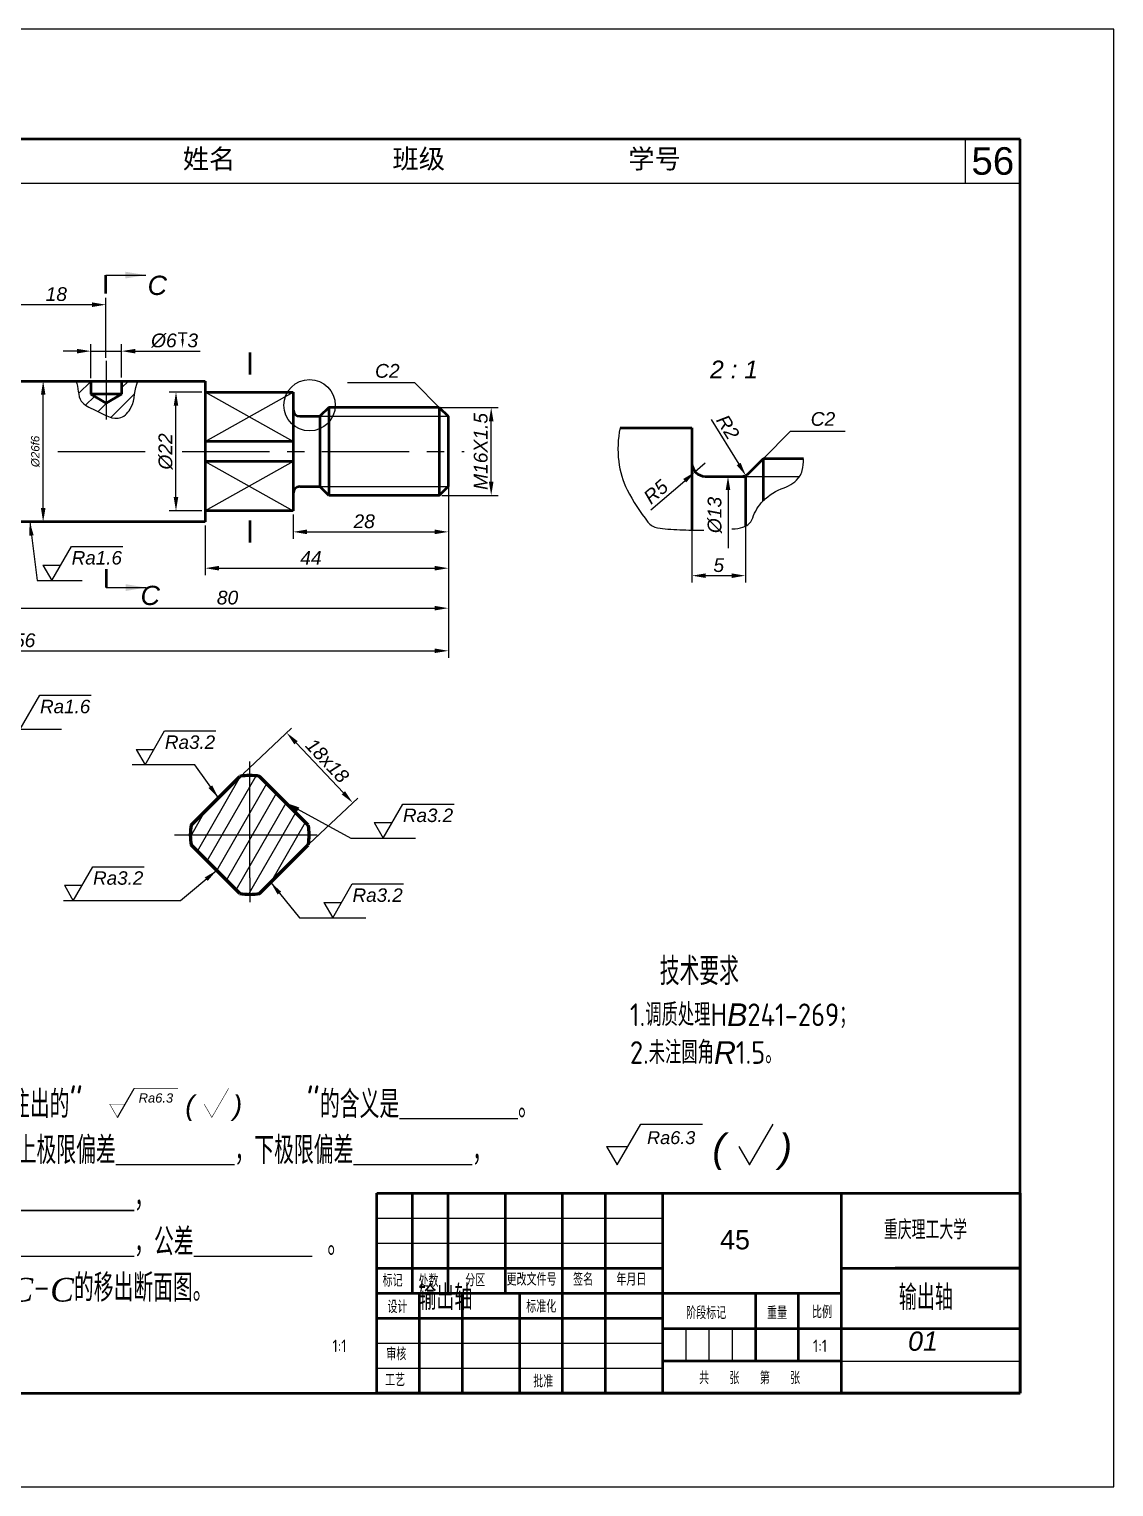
# Model space of a CAD drawing. Header units: millimetres. Extents: x 769 to 2439, y 381 to 1643.
# Drawn here: x 2242 to 2439.2, y 1048.7 to 1313.7 of the extents above; entities that cross this region are included whole.
import ezdxf
from ezdxf.enums import TextEntityAlignment as Align

# ---------------------------------------------------------------- set-up
doc = ezdxf.new("R2010")
doc.units = ezdxf.units.MM
doc.linetypes.add('CENTER', pattern=[50.8, 31.75, -6.35, 6.35, -6.35])
for name, color, linetype in [('7标注层', 7, 'Continuous'), ('ST尺寸', 7, 'Continuous'), ('中心线', 250, 'CENTER'), ('尺寸标注', 250, 'Continuous'), ('文字', 7, 'Continuous'), ('标注', 250, 'Continuous'), ('答案细实线', 7, 'Continuous')]:
    doc.layers.add(name, color=color, linetype=linetype)
doc.layers.add('MAIN', color=7, linetype='Continuous', lineweight=60)
doc.layers.add('粗实线', color=7, linetype='Continuous', lineweight=50)
doc.styles.add('DIM', font='ariali.ttf')
doc.styles.add('样式 1', font='ariali.ttf')
doc.styles.add('汉字', font='gbenor.shx', dxfattribs={"height": 5, "bigfont": 'gbcbig.shx'})
doc.dimstyles.new('ISO-25', dxfattribs={"dimtxt": 2.5, "dimasz": 2.5, "dimexe": 1.25, "dimexo": 0.625, "dimtad": 1, "dimdec": 0, "dimtxsty": '样式 1', "dimcen": 2.5, "dimadec": 0, "dimazin": 0, "dimtfac": 1, "dimtdec": 0, "dimtmove": 0, "dimatfit": 3, "dimfxl": 0, "dimarcsym": 0})
doc.dimstyles.new('ISO-25$4', dxfattribs={"dimtxt": 2.5, "dimasz": 2.5, "dimexe": 1.25, "dimexo": 0.625, "dimtad": 1, "dimtoh": 1, "dimdec": 0, "dimlfac": 2, "dimdsep": 46, "dimtxsty": 'DIM', "dimcen": 2.5, "dimadec": 0, "dimazin": 0, "dimtfac": 1, "dimtdec": 0, "dimtmove": 0, "dimatfit": 1, "dimfxl": 0, "dimarcsym": 0})
doc.dimstyles.get("Standard").update_dxf_attribs({"dimtxt": 2.5, "dimasz": 2.5, "dimexe": 2, "dimexo": 0.0625, "dimgap": 0.5, "dimtad": 1, "dimdec": 0, "dimzin": 0, "dimdsep": 46, "dimtxsty": 'DIM', "dimcen": 0.09, "dimadec": 0, "dimazin": 0, "dimtfac": 1, "dimtdec": 0, "dimtofl": 0, "dimtmove": 0, "dimatfit": 3, "dimfxl": 0, "dimtolj": 1, "dimtzin": 0, "dimarcsym": 0})

# ---------------------------------------------------------------- blocks, each defined once
blk = doc.blocks.new('*D26')
at = {"layer": '7标注层', "color": 0, "lineweight": -2, "transparency": 16777216}
for p, q in [((2280.91, 1178.32), (2289.73, 1186.65)), ((2290.54, 1183.98), (2299.15, 1174.87)), ((2292.95, 1165.57), (2301.77, 1173.91))]:
    blk.add_line(p, q, dxfattribs=at)
at = {"layer": '7标注层', "color": 0, "transparency": 16777216}
for points in [[(2290.84, 1184.26), (2290.24, 1183.69), (2288.82, 1185.8)], [(2299.45, 1175.15), (2298.85, 1174.58), (2300.87, 1173.05)]]:
    blk.add_solid(points, dxfattribs=at)
at = {"layer": 'Defpoints', "color": 0, "transparency": 16777216}
for p in [(2280.45, 1177.89), (2300.87, 1173.05), (2292.49, 1165.14)]:
    blk.add_point(p, dxfattribs=at)
at = {"layer": '7标注层', "color": 0, "transparency": 16777216, "insert": (2296.23, 1180.73), "char_height": 2.5, "attachment_point": 5, "rotation": 313.3764, "style": 'DIM'}
blk.add_mtext('18x18', dxfattribs=at)
blk = doc.blocks.new('*D27')
at = {"layer": '7标注层', "color": 0, "lineweight": -2, "transparency": 16777216}
for p, q in [((2253.23, 1250.28), (2253.23, 1256.42)), ((2258.83, 1250.36), (2258.83, 1256.42)), ((2250.73, 1255.17), (2248.23, 1255.17)), ((2253.23, 1255.17), (2258.83, 1255.17)), ((2261.33, 1255.17), (2273.09, 1255.17))]:
    blk.add_line(p, q, dxfattribs=at)
at = {"layer": '7标注层', "color": 0, "transparency": 16777216}
for points in [[(2250.73, 1255.58), (2250.73, 1254.75), (2253.23, 1255.17)], [(2261.33, 1255.58), (2261.33, 1254.75), (2258.83, 1255.17)]]:
    blk.add_solid(points, dxfattribs=at)
at = {"layer": 'Defpoints', "color": 0, "transparency": 16777216}
for p in [(2258.83, 1255.17), (2253.23, 1249.66), (2258.83, 1249.73)]:
    blk.add_point(p, dxfattribs=at)
at = {"layer": '7标注层', "color": 0, "transparency": 16777216, "insert": (2268.46, 1257.07), "char_height": 2.5, "attachment_point": 5, "style": 'DIM'}
blk.add_mtext('%%c6  3', dxfattribs=at)
blk = doc.blocks.new('*D30')
at = {"layer": '7标注层', "color": 0, "lineweight": -2, "transparency": 16777216}
for p, q in [((2318.24, 1230.1), (2318.24, 1221.06)), ((2290.02, 1225.5), (2290.02, 1221.06)), ((2292.52, 1222.31), (2315.74, 1222.31))]:
    blk.add_line(p, q, dxfattribs=at)
at = {"layer": '7标注层', "color": 0, "transparency": 16777216}
for points in [[(2292.52, 1222.73), (2292.52, 1221.9), (2290.02, 1222.31)], [(2315.74, 1222.73), (2315.74, 1221.9), (2318.24, 1222.31)]]:
    blk.add_solid(points, dxfattribs=at)
at = {"layer": 'Defpoints', "color": 0, "transparency": 16777216}
for p in [(2318.24, 1230.73), (2290.02, 1226.13), (2318.24, 1222.31)]:
    blk.add_point(p, dxfattribs=at)
at = {"layer": '7标注层', "color": 0, "transparency": 16777216, "insert": (2302.93, 1224.22), "char_height": 2.5, "attachment_point": 5, "style": 'DIM'}
blk.add_mtext('28', dxfattribs=at)
blk = doc.blocks.new('*D31')
at = {"layer": '7标注层', "color": 0, "lineweight": -2, "transparency": 16777216}
for p, q in [((2318.24, 1230.1), (2318.24, 1207.19)), ((2237.94, 1226.7), (2237.94, 1207.19)), ((2240.44, 1208.44), (2315.74, 1208.44))]:
    blk.add_line(p, q, dxfattribs=at)
at = {"layer": '7标注层', "color": 0, "transparency": 16777216}
for points in [[(2240.44, 1208.86), (2240.44, 1208.03), (2237.94, 1208.44)], [(2315.74, 1208.86), (2315.74, 1208.03), (2318.24, 1208.44)]]:
    blk.add_solid(points, dxfattribs=at)
at = {"layer": 'Defpoints', "color": 0, "transparency": 16777216}
for p in [(2318.24, 1230.73), (2237.94, 1227.33), (2318.24, 1208.44)]:
    blk.add_point(p, dxfattribs=at)
at = {"layer": '7标注层', "color": 0, "transparency": 16777216, "insert": (2278.09, 1210.35), "char_height": 2.5, "attachment_point": 5, "style": 'DIM'}
blk.add_mtext('80', dxfattribs=at)
blk = doc.blocks.new('*D32')
at = {"layer": '7标注层', "color": 0, "lineweight": -2, "transparency": 16777216}
for p, q in [((2318.24, 1224.3), (2318.24, 1214.46)), ((2274.02, 1223.5), (2274.02, 1214.46)), ((2276.52, 1215.71), (2315.74, 1215.71))]:
    blk.add_line(p, q, dxfattribs=at)
at = {"layer": '7标注层', "color": 0, "transparency": 16777216}
for points in [[(2276.52, 1216.13), (2276.52, 1215.29), (2274.02, 1215.71)], [(2315.74, 1216.13), (2315.74, 1215.29), (2318.24, 1215.71)]]:
    blk.add_solid(points, dxfattribs=at)
at = {"layer": 'Defpoints', "color": 0, "transparency": 16777216}
for p in [(2318.24, 1224.93), (2274.02, 1224.13), (2318.24, 1215.71)]:
    blk.add_point(p, dxfattribs=at)
at = {"layer": '7标注层', "color": 0, "transparency": 16777216, "insert": (2293.25, 1217.59), "char_height": 2.5, "attachment_point": 5, "style": 'DIM'}
blk.add_mtext('44', dxfattribs=at)
blk = doc.blocks.new('*D33')
at = {"layer": '7标注层', "color": 0, "lineweight": -2, "transparency": 16777216}
for p, q in [((2318.24, 1231.69), (2318.24, 1199.44)), ((2162.24, 1225.09), (2162.24, 1199.44)), ((2164.74, 1200.69), (2315.74, 1200.69))]:
    blk.add_line(p, q, dxfattribs=at)
at = {"layer": '7标注层', "color": 0, "transparency": 16777216}
for points in [[(2164.74, 1201.11), (2164.74, 1200.28), (2162.24, 1200.69)], [(2315.74, 1201.11), (2315.74, 1200.28), (2318.24, 1200.69)]]:
    blk.add_solid(points, dxfattribs=at)
at = {"layer": 'Defpoints', "color": 0, "transparency": 16777216}
for p in [(2318.24, 1232.32), (2162.24, 1225.72), (2318.24, 1200.69)]:
    blk.add_point(p, dxfattribs=at)
at = {"layer": '7标注层', "color": 0, "transparency": 16777216, "insert": (2240.24, 1202.59), "char_height": 2.5, "attachment_point": 5, "style": 'DIM'}
blk.add_mtext('156', dxfattribs=at)
blk = doc.blocks.new('*D35')
at = {"layer": '7标注层', "color": 0, "lineweight": -2, "transparency": 16777216}
for p, q in [((2246.86, 1249.73), (2243.32, 1249.73)), ((2244.57, 1226.63), (2244.57, 1247.23)), ((2246.25, 1224.13), (2243.32, 1224.13))]:
    blk.add_line(p, q, dxfattribs=at)
at = {"layer": '7标注层', "color": 0, "transparency": 16777216}
for points in [[(2244.16, 1247.23), (2244.99, 1247.23), (2244.57, 1249.73)], [(2244.16, 1226.63), (2244.99, 1226.63), (2244.57, 1224.13)]]:
    blk.add_solid(points, dxfattribs=at)
at = {"layer": 'Defpoints', "color": 0, "transparency": 16777216}
for p in [(2244.57, 1249.73), (2247.49, 1249.73), (2246.87, 1224.13)]:
    blk.add_point(p, dxfattribs=at)
at = {"layer": '7标注层', "color": 0, "transparency": 16777216, "insert": (2243.17, 1236.93), "char_height": 1.5, "attachment_point": 5, "rotation": 90, "style": 'DIM'}
blk.add_mtext('%%c26f6', dxfattribs=at)
blk = doc.blocks.new('*D36')
at = {"layer": '7标注层', "color": 0, "lineweight": -2, "transparency": 16777216}
for p, q in [((2273.39, 1247.73), (2267.47, 1247.73)), ((2268.72, 1228.63), (2268.72, 1245.23)), ((2273.39, 1226.13), (2267.47, 1226.13))]:
    blk.add_line(p, q, dxfattribs=at)
at = {"layer": '7标注层', "color": 0, "transparency": 16777216}
for points in [[(2268.3, 1245.23), (2269.13, 1245.23), (2268.72, 1247.73)], [(2268.3, 1228.63), (2269.13, 1228.63), (2268.72, 1226.13)]]:
    blk.add_solid(points, dxfattribs=at)
at = {"layer": 'Defpoints', "color": 0, "transparency": 16777216}
for p in [(2268.72, 1247.73), (2274.02, 1247.73), (2274.02, 1226.13)]:
    blk.add_point(p, dxfattribs=at)
at = {"layer": '7标注层', "color": 0, "transparency": 16777216, "insert": (2266.84, 1236.93), "char_height": 2.5, "attachment_point": 5, "rotation": 90, "style": 'DIM'}
blk.add_mtext('%%c22', dxfattribs=at)
blk = doc.blocks.new('*D37')
at = {"layer": '7标注层', "color": 0, "lineweight": -2, "transparency": 16777216}
for p, q in [((2237.94, 1255.95), (2237.94, 1264.86)), ((2255.98, 1253.95), (2255.98, 1264.86)), ((2253.48, 1263.61), (2240.44, 1263.61))]:
    blk.add_line(p, q, dxfattribs=at)
at = {"layer": '7标注层', "color": 0, "transparency": 16777216}
for points in [[(2240.44, 1264.03), (2240.44, 1263.2), (2237.94, 1263.61)], [(2253.48, 1264.03), (2253.48, 1263.2), (2255.98, 1263.61)]]:
    blk.add_solid(points, dxfattribs=at)
at = {"layer": 'Defpoints', "color": 0, "transparency": 16777216}
for p in [(2237.94, 1263.61), (2237.94, 1255.33), (2255.98, 1253.33)]:
    blk.add_point(p, dxfattribs=at)
at = {"layer": '7标注层', "color": 0, "transparency": 16777216, "insert": (2246.96, 1265.52), "char_height": 2.5, "attachment_point": 5, "style": 'DIM'}
blk.add_mtext('18', dxfattribs=at)
blk = doc.blocks.new('*D40')
at = {"layer": '7标注层', "color": 0, "lineweight": -2, "transparency": 16777216}
for p, q in [((2316.24, 1244.93), (2327.27, 1244.93)), ((2326.02, 1231.43), (2326.02, 1242.43)), ((2317.07, 1228.93), (2327.27, 1228.93))]:
    blk.add_line(p, q, dxfattribs=at)
at = {"layer": '7标注层', "color": 0, "transparency": 16777216}
for points in [[(2325.6, 1242.43), (2326.44, 1242.43), (2326.02, 1244.93)], [(2325.6, 1231.43), (2326.44, 1231.43), (2326.02, 1228.93)]]:
    blk.add_solid(points, dxfattribs=at)
at = {"layer": 'Defpoints', "color": 0, "transparency": 16777216}
for p in [(2315.62, 1244.93), (2326.02, 1244.93), (2316.45, 1228.93)]:
    blk.add_point(p, dxfattribs=at)
at = {"layer": '7标注层', "color": 0, "transparency": 16777216, "insert": (2324.12, 1236.93), "char_height": 2.5, "attachment_point": 5, "rotation": 90, "style": 'DIM'}
blk.add_mtext('M16X1.5', dxfattribs=at)
blk = doc.blocks.new('*D41')
at = {"layer": '7标注层', "color": 0, "lineweight": -2, "transparency": 16777216}
for p, q in [((2362.52, 1234.18), (2362.52, 1213.1)), ((2372.23, 1224.78), (2372.23, 1213.1)), ((2369.73, 1214.35), (2365.02, 1214.35))]:
    blk.add_line(p, q, dxfattribs=at)
at = {"layer": '7标注层', "color": 0, "transparency": 16777216}
for points in [[(2365.02, 1214.77), (2365.02, 1213.93), (2362.52, 1214.35)], [(2369.73, 1214.77), (2369.73, 1213.93), (2372.23, 1214.35)]]:
    blk.add_solid(points, dxfattribs=at)
at = {"layer": 'Defpoints', "color": 0, "transparency": 16777216}
for p in [(2362.52, 1234.81), (2372.23, 1225.4), (2362.52, 1214.35)]:
    blk.add_point(p, dxfattribs=at)
at = {"layer": '7标注层', "color": 0, "transparency": 16777216, "insert": (2367.38, 1216.25), "char_height": 2.5, "attachment_point": 5, "style": 'DIM'}
blk.add_mtext('5', dxfattribs=at)
blk = doc.blocks.new('*D42')
at = {"layer": '7标注层', "color": 0, "lineweight": -2, "transparency": 16777216}
blk.add_line((2365.99, 1242.75), (2371.01, 1234.65), dxfattribs=at)
at = {"layer": '7标注层', "color": 0, "transparency": 16777216}
blk.add_solid([(2371.36, 1234.87), (2370.65, 1234.43), (2372.32, 1232.53)], dxfattribs=at)
at = {"layer": 'Defpoints', "color": 0, "transparency": 16777216}
for p in [(2371.9, 1233.21), (2372.32, 1232.53)]:
    blk.add_point(p, dxfattribs=at)
at = {"layer": '7标注层', "color": 0, "transparency": 16777216, "insert": (2369.05, 1241.37), "char_height": 2.5, "attachment_point": 5, "rotation": 301.794, "style": 'DIM'}
blk.add_mtext('R2', dxfattribs=at)
blk = doc.blocks.new('*D43')
at = {"layer": '7标注层', "color": 0, "lineweight": -2, "transparency": 16777216}
for p, q in [((2364.92, 1234.81), (2363.1, 1233.24)), ((2355.06, 1226.33), (2361.2, 1231.61))]:
    blk.add_line(p, q, dxfattribs=at)
at = {"layer": '7标注层', "color": 0, "transparency": 16777216}
blk.add_solid([(2360.93, 1231.93), (2361.48, 1231.3), (2363.1, 1233.24)], dxfattribs=at)
at = {"layer": 'Defpoints', "color": 0, "transparency": 16777216}
for p in [(2363.1, 1233.24), (2364.92, 1234.81)]:
    blk.add_point(p, dxfattribs=at)
at = {"layer": '7标注层', "color": 0, "transparency": 16777216, "insert": (2355.95, 1229.59), "char_height": 2.5, "attachment_point": 5, "rotation": 40.6912, "style": 'DIM'}
blk.add_mtext('R5', dxfattribs=at)

msp = doc.modelspace()

# ---------------------------------------------------------------- hatches: boundary and pattern name
at = {"layer": '7标注层', "ltscale": 0.6}
h = msp.add_hatch(dxfattribs=at)
h.set_pattern_fill('_USER', color=256, scale=3, angle=45, style=0, pattern_type=0)
h.set_pattern_definition([(45, (571, 1104.961), (-1.6970563, 1.6970563), [])])
edge = h.paths.add_edge_path()
edge.add_line((2256.032, 1245.714), (2256.032, 1243.44))
edge.add_spline(control_points=[(2256.032, 1243.44), (2256.979, 1243.016), (2258.702, 1242.543), (2261.433, 1245.536), (2261.103, 1248.216), (2261.797, 1249.731)], knot_values=[10.9879804, 10.9879804, 10.9879804, 10.9879804, 14.5946793, 17.793371, 24.0408914, 24.0408914, 24.0408914, 24.0408914], degree=3, periodic=0)
edge.add_line((2261.797, 1249.731), (2258.832, 1249.731))
edge.add_line((2258.832, 1249.731), (2258.832, 1247.331))
edge.add_line((2258.832, 1247.331), (2256.032, 1245.714))
edge = h.paths.add_edge_path()
edge.add_spline(control_points=[(2250.58, 1249.731), (2251.02, 1248.554), (2250.72, 1245.791), (2253.681, 1244.683), (2255.372, 1243.735), (2256.032, 1243.44)], knot_values=[0, 0, 0, 0, 4.7108477, 8.4750091, 10.9879804, 10.9879804, 10.9879804, 10.9879804], degree=3, periodic=0)
edge.add_line((2256.032, 1243.44), (2256.032, 1245.714))
edge.add_line((2256.032, 1245.714), (2253.232, 1247.331))
edge.add_line((2253.232, 1247.331), (2253.232, 1249.731))
edge.add_line((2253.232, 1249.731), (2250.58, 1249.731))
h = msp.add_hatch(dxfattribs=at)
h.set_pattern_fill('_USER', color=256, scale=3, angle=60, style=0, pattern_type=0)
h.set_pattern_definition([(60, (564.4962, 1104.961), (-2.078461, 1.2), [])])
edge = h.paths.add_edge_path()
edge.add_line((2282.123, 1167.216), (2287.86, 1167.216))
edge.add_line((2287.86, 1167.216), (2292.923, 1167.216))
edge.add_ellipse((2282.123, 1167.216), major_axis=(7.637, 7.637), ratio=1, start_angle=315, end_angle=324.56906)
edge.add_line((2292.773, 1169.011), (2283.919, 1177.866))
edge.add_ellipse((2282.123, 1167.216), major_axis=(7.637, 7.637), ratio=1, start_angle=35.43094, end_angle=45)
edge.add_line((2282.123, 1178.016), (2282.123, 1167.216))
edge = h.paths.add_edge_path()
edge.add_line((2271.323, 1167.216), (2282.123, 1167.216))
edge.add_line((2282.123, 1167.216), (2282.123, 1178.016))
edge.add_ellipse((2282.123, 1167.216), major_axis=(7.637, 7.637), ratio=1, start_angle=45, end_angle=54.56906)
edge.add_line((2280.328, 1177.866), (2271.474, 1169.011))
edge.add_ellipse((2282.123, 1167.216), major_axis=(7.637, 7.637), ratio=1, start_angle=125.43094, end_angle=135)
edge = h.paths.add_edge_path()
edge.add_line((2282.123, 1167.216), (2271.323, 1167.216))
edge.add_ellipse((2282.123, 1167.216), major_axis=(7.637, 7.637), ratio=1, start_angle=135, end_angle=144.56906)
edge.add_line((2271.474, 1165.42), (2280.328, 1156.566))
edge.add_ellipse((2282.123, 1167.216), major_axis=(-7.637, 7.637), ratio=1, start_angle=125.43094, end_angle=135)
edge.add_line((2282.123, 1156.416), (2282.123, 1159.397))
edge.add_line((2282.123, 1159.397), (2282.123, 1167.216))
edge = h.paths.add_edge_path()
edge.add_line((2287.86, 1167.216), (2282.123, 1167.216))
edge.add_line((2282.123, 1167.216), (2282.123, 1159.397))
edge.add_line((2282.123, 1159.397), (2282.123, 1156.416))
edge.add_ellipse((2282.123, 1167.216), major_axis=(-7.637, 7.637), ratio=1, start_angle=135, end_angle=144.56906)
edge.add_line((2283.919, 1156.566), (2292.773, 1165.42))
edge.add_ellipse((2282.123, 1167.216), major_axis=(7.637, 7.637), ratio=1, start_angle=305.43094, end_angle=315)
edge.add_line((2292.923, 1167.216), (2287.86, 1167.216))

# ---------------------------------------------------------------- linework, layer by layer
for p, q in [((2255.982, 1268.99), (2263.223, 1268.99)), ((2269.091, 1258.497), (2270.738, 1258.497)), ((2269.915, 1258.497), (2269.915, 1257.398)), ((2369.035, 1232.408), (2370.32, 1232.408)), ((2369.07, 1229.908), (2369.07, 1219.35)), ((2256.032, 1212.186), (2263.273, 1212.186))]:
    msp.add_line(p, q, dxfattribs=at)
at = {"layer": '7标注层'}
for p, q in [((2312.127, 1249.383), (2299.91, 1249.383)), ((2316.585, 1244.925), (2312.127, 1249.383)), ((2316.585, 1244.925), (2316.585, 1244.925)), ((2246.15, 1213.477), (2249.707, 1219.637)), ((2249.707, 1219.637), (2259.039, 1219.637)), ((2244.534, 1216.277), (2246.15, 1213.477)), ((2244.534, 1216.277), (2247.767, 1216.277)), ((2240.401, 1186.437), (2243.958, 1192.597)), ((2243.958, 1192.597), (2253.29, 1192.597)), ((2263.098, 1179.957), (2266.654, 1186.117)), ((2266.654, 1186.117), (2275.987, 1186.117)), ((2261.481, 1182.757), (2263.098, 1179.957)), ((2261.481, 1182.757), (2264.714, 1182.757)), ((2306.37, 1166.659), (2309.927, 1172.819)), ((2309.927, 1172.819), (2319.259, 1172.819)), ((2304.754, 1169.459), (2306.37, 1166.659)), ((2304.754, 1169.459), (2307.987, 1169.459)), ((2250.043, 1155.261), (2253.599, 1161.421)), ((2253.599, 1161.421), (2262.932, 1161.421)), ((2248.426, 1158.061), (2250.043, 1155.261)), ((2248.426, 1158.061), (2251.66, 1158.061)), ((2297.207, 1152.152), (2300.764, 1158.312)), ((2300.764, 1158.312), (2310.096, 1158.312)), ((2295.591, 1154.952), (2297.207, 1152.152)), ((2295.591, 1154.952), (2298.824, 1154.952)), ((2348.936, 1107.238), (2353.204, 1114.63)), ((2348.936, 1107.238), (2353.204, 1114.63)), ((2353.204, 1114.63), (2364.403, 1114.63)), ((2353.204, 1114.63), (2364.403, 1114.63)), ((2372.982, 1107.238), (2377.25, 1114.63)), ((2346.996, 1110.598), (2350.876, 1110.598)), ((2346.996, 1110.598), (2348.936, 1107.238)), ((2346.996, 1110.598), (2348.936, 1107.238)), ((2346.996, 1110.598), (2350.876, 1110.598)), ((2371.042, 1110.598), (2372.982, 1107.238))]:
    msp.add_line(p, q, dxfattribs=at)
for points, const_width in [([(2269.091, 1258.497), (2270.738, 1258.497)], 0.096), ([(2269.915, 1258.497), (2269.915, 1257.398)], 0.096), ([(2259.448, 1118.265), (2256.676, 1118.265), (2258.062, 1115.865), (2261.111, 1121.145), (2269.11, 1121.145)], 0.1), ([(2273.852, 1118.265), (2275.238, 1115.865), (2278.286, 1121.145)], 0.1), ([(2371.042, 1110.598), (2372.982, 1107.238), (2377.25, 1114.63)], 0.084)]:
    msp.add_lwpolyline(points, dxfattribs=dict(at, const_width=const_width))
msp.add_ellipse((2293.002, 1245.337), major_axis=(-3.307, 3.307), ratio=1, start_param=3.9269908, end_param=10.2101761, dxfattribs=at)
at = {"layer": '7标注层', "ltscale": 0.6}
msp.add_open_spline([(2250.58, 1249.731), (2251.02, 1248.554), (2250.72, 1245.791), (2254.652, 1244.319), (2258.176, 1241.967), (2261.433, 1245.536), (2261.103, 1248.216), (2261.797, 1249.731)], degree=3, knots=[0, 0, 0, 0, 4.7108477, 8.4750091, 14.5946793, 17.793371, 24.0408914, 24.0408914, 24.0408914, 24.0408914], dxfattribs=at)
for points in [[(2259.531, 1269.606), (2263.223, 1268.99), (2259.531, 1268.375)], [(2368.653, 1229.908), (2369.487, 1229.908), (2369.07, 1232.408)], [(2259.581, 1211.57), (2263.273, 1212.186), (2259.581, 1212.801)]]:
    msp.add_solid(points, dxfattribs=at)
at = {"layer": 'MAIN'}
for p, q in [((2271.474, 1169.011), (2280.328, 1177.866)), ((2292.773, 1169.011), (2283.919, 1177.866)), ((2280.328, 1156.566), (2271.474, 1165.42)), ((2283.919, 1156.566), (2292.773, 1165.42))]:
    msp.add_line(p, q, dxfattribs=at)
for centre, major_axis, start_param, end_param in [((2371.901, 1233.208), (0.566, 0.566), 3.9269908, 4.712389), ((2282.123, 1167.216), (7.637, 7.637), 0.6183866, 0.9524097), ((2282.123, 1167.216), (7.637, 7.637), 2.189183, 2.523206), ((2282.123, 1167.216), (7.637, 7.637), 5.3307756, 5.6647987), ((2282.123, 1167.216), (-7.637, 7.637), 2.189183, 2.523206)]:
    msp.add_ellipse(centre, major_axis=major_axis, ratio=1, start_param=start_param, end_param=end_param, dxfattribs=at)
at = {"layer": 'ST尺寸'}
msp.add_line((2380.427, 1240.603), (2390.384, 1240.603), dxfattribs=at)
at = {"layer": '中心线'}
for p, q in [((2256.032, 1253.38), (2256.032, 1242.739)), ((2282.123, 1159.397), (2282.123, 1180.543)), ((2268.45, 1167.216), (2287.86, 1167.216)), ((2287.86, 1167.216), (2294.356, 1167.216)), ((2282.123, 1159.397), (2282.123, 1154.977))]:
    msp.add_line(p, q, dxfattribs=at)
at = {"layer": '中心线', "ltscale": 0.5}
for p, q in [((2247.22, 1236.928), (2264.315, 1236.928)), ((2269.854, 1236.928), (2321.108, 1236.928))]:
    msp.add_line(p, q, dxfattribs=at)
at = {"layer": '标注', "color": 7}
msp.add_line((2389.711, 1071.554), (2422.211, 1071.554), dxfattribs=at)
at = {"layer": '答案细实线'}
for p, q in [((2439.211, 1313.704), (2067.211, 1313.704)), ((2439.211, 1048.704), (2439.211, 1313.704)), ((2412.211, 1293.704), (2412.211, 1285.704)), ((2097.211, 1285.704), (2422.211, 1285.704)), ((2232.91, 1186.437), (2247.893, 1186.437)), ((2258.062, 1115.865), (2261.111, 1121.145)), ((2305.211, 1097.554), (2357.211, 1097.554)), ((2305.211, 1093.004), (2357.211, 1093.004)), ((2361.436, 1071.554), (2361.436, 1077.404)), ((2365.661, 1071.554), (2365.661, 1077.404)), ((2369.886, 1071.554), (2369.886, 1077.404)), ((2305.211, 1074.804), (2357.211, 1074.804)), ((2305.211, 1070.254), (2357.211, 1070.254)), ((2067.211, 1048.704), (2439.211, 1048.704))]:
    msp.add_line(p, q, dxfattribs=at)
at = {"layer": '答案细实线', "ltscale": 0.6}
for p, q in [((2274.016, 1238.724), (2290.023, 1247.728)), ((2290.023, 1238.724), (2274.016, 1247.728)), ((2294.88, 1243.325), (2318.185, 1243.325)), ((2375.432, 1235.608), (2380.427, 1240.603)), ((2290.023, 1235.133), (2274.016, 1226.128)), ((2274.016, 1235.133), (2290.023, 1226.128)), ((2372.232, 1232.408), (2382.135, 1232.408)), ((2294.88, 1230.531), (2318.185, 1230.531))]:
    msp.add_line(p, q, dxfattribs=at)
at = {"layer": '答案细实线'}
msp.add_lwpolyline([(2269.915, 1257.398, 0.48, 0, 0), (2269.915, 1255.737, 0, 0, 0)], format="xyseb", dxfattribs=at)
at = {"layer": '答案细实线', "ltscale": 0.6}
for points in [[(2349.448, 1241.215, 0.0786583), (2349.194, 1235.122, 0.088978), (2350.753, 1229.953, 0.0504908), (2354.524, 1224.084, 0.18039), (2356.247, 1223.047, 0.0301163), (2358.13, 1222.811, 0.0130052), (2362.519, 1222.643, 0.0057965), (2364.673, 1222.641, 0.0868275)], [(2369.765, 1222.836, 0.001621), (2370.365, 1222.877, 0.0868275), (2372.232, 1223.345, 0.2134738), (2373.577, 1224.843, -0.1157558), (2375.432, 1227.928, -0.1198728), (2379.277, 1230.34, 0.157294), (2382.092, 1232.408, 0.1011142), (2382.565, 1233.457, 0.0532981), (2382.814, 1235.608)]]:
    msp.add_lwpolyline(points, format="xyb", dxfattribs=at)
at = {"layer": '粗实线'}
for p, q in [((2422.211, 1293.704), (2097.211, 1293.704)), ((2422.211, 1065.704), (2422.211, 1293.704)), ((2255.982, 1265.649), (2255.982, 1268.99)), ((2282.123, 1254.897), (2282.123, 1250.897)), ((2240.341, 1249.731), (2274.016, 1249.731)), ((2253.232, 1249.731), (2253.232, 1247.331)), ((2258.832, 1249.731), (2258.832, 1247.331)), ((2274.016, 1249.731), (2274.016, 1224.126)), ((2258.832, 1247.331), (2253.232, 1247.331)), ((2253.232, 1247.331), (2256.032, 1245.714)), ((2256.032, 1245.714), (2258.832, 1247.331)), ((2274.016, 1247.728), (2290.023, 1247.728)), ((2290.023, 1247.728), (2290.023, 1226.128)), ((2291.223, 1243.325), (2294.88, 1243.325)), ((2296.48, 1244.925), (2294.88, 1243.325)), ((2294.88, 1243.325), (2294.88, 1230.531)), ((2296.48, 1244.925), (2296.48, 1228.931)), ((2316.585, 1244.925), (2296.48, 1244.925)), ((2316.585, 1244.925), (2316.585, 1228.931)), ((2316.585, 1244.925), (2318.185, 1243.325)), ((2318.185, 1243.325), (2318.185, 1230.531)), ((2349.448, 1241.215), (2362.519, 1241.215)), ((2362.519, 1241.215), (2362.519, 1222.643)), ((2290.023, 1238.724), (2274.016, 1238.724)), ((2290.023, 1235.133), (2274.016, 1235.133)), ((2375.432, 1235.608), (2372.467, 1232.643)), ((2375.432, 1235.608), (2375.432, 1227.928)), ((2382.814, 1235.608), (2375.432, 1235.608)), ((2364.919, 1232.408), (2371.901, 1232.408)), ((2372.232, 1232.408), (2372.232, 1223.345)), ((2291.223, 1230.531), (2294.88, 1230.531)), ((2296.48, 1228.931), (2294.88, 1230.531)), ((2316.585, 1228.931), (2318.185, 1230.531)), ((2316.585, 1228.931), (2296.48, 1228.931)), ((2290.023, 1226.128), (2274.016, 1226.128)), ((2282.123, 1224.367), (2282.123, 1220.367)), ((2274.016, 1224.126), (2240.341, 1224.126)), ((2256.032, 1215.527), (2256.032, 1212.186)), ((2305.211, 1065.704), (2305.211, 1102.104)), ((2305.211, 1102.104), (2422.211, 1102.104)), ((2311.711, 1083.904), (2311.711, 1102.104)), ((2318.211, 1083.904), (2318.211, 1102.104)), ((2328.611, 1083.904), (2328.611, 1102.104)), ((2339.011, 1083.904), (2339.011, 1102.104)), ((2346.811, 1083.904), (2346.811, 1102.104)), ((2357.211, 1065.704), (2357.211, 1102.104)), ((2389.711, 1065.704), (2389.711, 1102.104)), ((2422.211, 1102.104), (2422.211, 1065.704)), ((2305.211, 1088.454), (2357.211, 1088.454)), ((2389.711, 1088.454), (2422.211, 1088.454)), ((2422.211, 1088.454), (2399.469, 1088.454)), ((2305.211, 1083.904), (2389.711, 1083.904)), ((2313.011, 1065.704), (2313.011, 1083.904)), ((2320.811, 1065.704), (2320.811, 1083.904)), ((2331.211, 1065.704), (2331.211, 1083.904)), ((2339.011, 1065.704), (2339.011, 1083.904)), ((2339.011, 1065.704), (2339.011, 1083.904)), ((2339.011, 1065.704), (2339.011, 1083.904)), ((2346.811, 1065.704), (2346.811, 1083.904)), ((2374.111, 1071.554), (2374.111, 1083.904)), ((2381.911, 1071.554), (2381.911, 1083.904)), ((2305.211, 1079.354), (2357.211, 1079.354)), ((2422.211, 1077.404), (2357.211, 1077.404)), ((2389.711, 1071.554), (2357.211, 1071.554)), ((2097.211, 1065.704), (2422.211, 1065.704)), ((2422.211, 1065.704), (2305.211, 1065.704))]:
    msp.add_line(p, q, dxfattribs=at)
for centre, major_axis, start_param, end_param in [((2291.223, 1244.525), (-0.849, 0.849), 0.7853982, 2.3561945), ((2364.919, 1234.808), (1.697, 1.697), 2.3561945, 3.9269908), ((2291.223, 1229.331), (0.849, 0.849), 0.7853982, 2.3561945)]:
    msp.add_ellipse(centre, major_axis=major_axis, ratio=1, start_param=start_param, end_param=end_param, dxfattribs=at)

# ---------------------------------------------------------------- texts
at = {"layer": '7标注层', "ltscale": 0.6, "style": 'DIM'}
for p in [(2263.558, 1265.382), (2262.276, 1209.014)]:
    msp.add_text('C', height=3.5, dxfattribs=at).set_placement(p)
at = {"layer": '7标注层', "style": 'DIM'}
for s, height, p in [('2 : 1', 3.2, (2365.826, 1250.254)), ('(     )', 5.04, (2366.237, 1107.823))]:
    msp.add_text(s, height=height, dxfattribs=at).set_placement(p)
at = {"layer": '7标注层', "ltscale": 0.6, "style": 'DIM'}
for s, height, p in [('C2', 2.5, (2307.137, 1251.583)), ('C2', 2.5, (2386.331, 1242.842)), ('Ra1.6', 2.45, (2254.321, 1217.602)), ('Ra1.6', 2.45, (2248.572, 1190.563)), ('Ra3.2', 2.45, (2271.269, 1184.082)), ('Ra3.2', 2.45, (2314.541, 1170.784)), ('Ra3.2', 2.45, (2258.214, 1159.386)), ('Ra3.2', 2.45, (2305.378, 1156.277)), ('Ra6.3', 1.68, (2265.066, 1119.401)), ('Ra6.3', 2.352, (2358.741, 1112.188))]:
    msp.add_text(s, height=height, dxfattribs=at).set_placement(p, align=Align.MIDDLE_CENTER)
at = {"layer": '7标注层', "ltscale": 0.6, "insert": (2366.667, 1225.379), "char_height": 2.5, "attachment_point": 5, "rotation": 90, "style": 'DIM'}
msp.add_mtext('%%C13', dxfattribs=at)
at = {"layer": '尺寸标注', "color": 7, "insert": (2417.211, 1289.704), "char_height": 5, "width": 10, "attachment_point": 5}
msp.add_mtext('{\\fArial|b0|i0|c0|p34;56}', dxfattribs=at)
at = {"layer": '文字', "color": 7, "insert": (2265.186, 1289.931), "char_height": 3.5, "width": 313.5, "attachment_point": 4}
msp.add_mtext('{\\fSimSun|b0|i0|c134|p2;  姓名            班级              学号}', dxfattribs=at)
at = {"layer": '文字', "color": 7, "char_height": 5, "width": 313.5236, "attachment_point": 4, "style": '汉字'}
for s, insert in [('  技术要求\\P{\\H0.8235x;1.调质处理H\\fSystem|b0|i1|c134|p33;B\\Fgbenor.shx,gbcbig.shx|c134;241-269；\\P2.未注圆角\\fSystem|b0|i1|c134|p33;R\\Fgbenor.shx,gbcbig.shx|c134;1.5。}', (2351.236, 1135.243)), ('4.标题栏上方注出的"               "的含义是＿＿＿＿＿＿。\\P5.{\\Fisocp|c0;%%C}26f6的上极限偏差＿＿＿＿＿＿，下极限偏差＿＿＿＿＿＿，\\P  上极限尺寸＿＿＿＿＿＿，          \\P  下极限尺寸＿＿＿＿＿＿，公差＿＿＿＿＿＿ 。\\P6.在图中作出{\\fTimes New Roman|b0|i1|c0|p18;\\H0.8571x;C\\Fgbenor,gbcbig|c134;－\\fTimes New Roman|b0|i1|c0|p18;C}的移出断面图。', (2216.099, 1101.53))]:
    msp.add_mtext(s, dxfattribs=dict(at, insert=insert))
at = {"layer": '文字', "attachment_point": 5}
for s, insert, char_height, style in [('重庆理工大学', (2404.969, 1095.432), 3.5, '汉字'), ('标记', (2308.093, 1086.227), 2.275, '汉字'), ('处数', (2314.631, 1086.171), 2.275, '汉字'), ('分区', (2323.124, 1086.283), 2.275, '汉字'), ('更改文件号', (2333.366, 1086.422), 2.275, '汉字'), ('签名', (2342.727, 1086.422), 2.275, '汉字'), ('年月日', (2351.503, 1086.422), 2.275, '汉字'), ('设计', (2308.972, 1081.423), 2.275, '汉字'), ('标准化', (2335.121, 1081.507), 2.275, '汉字'), ('阶段标记', (2365.106, 1080.338), 2.275, '汉字'), ('重量', (2377.977, 1080.338), 2.275, '汉字'), ('比例', (2386.168, 1080.484), 2.275, '汉字'), ('01', (2404.519, 1075.17), 3.5, 'DIM'), ('1:1', (2298.445, 1074.32), 2.275, '汉字'), ('审核', (2308.774, 1072.843), 2.275, '汉字'), ('1:1', (2385.802, 1074.32), 2.275, '汉字'), ('工艺', (2308.541, 1068.125), 2.275, '汉字'), ('批准', (2335.477, 1067.896), 2.275, '汉字'), ('共   张   第   张', (2373.004, 1068.5), 2.275, '汉字')]:
    msp.add_mtext(s, dxfattribs=dict(at, insert=insert, char_height=char_height, style=style))
at = {"layer": '文字', "attachment_point": 1}
for s, insert, char_height, width, style in [('{\\fArial|b0|i0|c0|p32;45}', (2367.625, 1095.38), 3.5, 20.04058, 'DIM'), ('输出轴', (2312.772, 1085.402), 4.55, 4.618527782440651e-14, '汉字'), ('输出轴', (2400.128, 1085.402), 4.55, 4.618527782440651e-14, '汉字')]:
    msp.add_mtext(s, dxfattribs=dict(at, insert=insert, char_height=char_height, width=width, style=style))
at = {"layer": '答案细实线', "style": 'DIM'}
msp.add_text('(     )', height=3.6, dxfattribs=at).set_placement((2270.42, 1116.284))

# ---------------------------------------------------------------- dimensions: what is measured, and where the dimension line sits
at = {"layer": '7标注层', "ltscale": 0.6}
dim = msp.add_linear_dim(base=(2237.941, 1263.615), p1=(2255.982, 1253.329), p2=(2237.941, 1255.328), angle=180, dimstyle='ISO-25', override={"dimtxsty": 'DIM'}, dxfattribs=at)
dim.commit()
dim.dimension.update_dxf_attribs({"geometry": '*D37', "text_midpoint": (2246.961, 1265.517)})
dim = msp.add_linear_dim(base=(2258.832, 1255.167), p1=(2253.232, 1249.66), p2=(2258.832, 1249.731), text='%%c<>  3', dimstyle='ISO-25', override={"dimtxsty": 'DIM'}, dxfattribs=at)
dim.commit()
dim.dimension.update_dxf_attribs({"geometry": '*D27', "text_midpoint": (2268.463, 1257.068)})
for base, p1, p2, text, override, picture, middle in [((2244.574, 1249.731), (2246.871, 1224.126), (2247.486, 1249.731), '%%c<>f6', {"dimtxt": 1.5, "dimtxsty": 'DIM'}, '*D35', (2243.174, 1236.928)), ((2326.019, 1244.925), (2316.448, 1228.931), (2315.616, 1244.925), 'M<>X1.5', {"dimtxsty": 'DIM'}, '*D40', (2324.117, 1236.928))]:
    dim = msp.add_linear_dim(base=base, p1=p1, p2=p2, angle=90, text=text, dimstyle='ISO-25', override=override, dxfattribs=at)
    dim.commit()
    dim.dimension.update_dxf_attribs({"geometry": picture, "text_midpoint": middle})
dim = msp.add_linear_dim(base=(2268.718, 1247.728), p1=(2274.016, 1226.128), p2=(2274.016, 1247.728), angle=90, text='%%c<>', dimstyle='ISO-25', override={"dimtxsty": 'DIM'}, dxfattribs=at)
dim.commit()
dim.dimension.update_dxf_attribs({"geometry": '*D36', "text_midpoint": (2268.718, 1236.928), "dimtype": 160})
dim = msp.add_radius_dim(center=(2371.901, 1233.208), mpoint=(2372.322, 1232.528), dimstyle='ISO-25$4', override={"dimtoh": 0, "dimatfit": 3}, dxfattribs=at)
dim.commit()
dim.dimension.update_dxf_attribs({"geometry": '*D42', "text_midpoint": (2367.456, 1240.379), "dimtype": 164})
for base, p1, p2, picture, middle in [((2318.239, 1200.692), (2162.239, 1225.716), (2318.239, 1232.317), '*D33', (2240.239, 1202.593)), ((2318.239, 1208.444), (2237.941, 1227.328), (2318.239, 1230.728), '*D31', (2278.09, 1210.346))]:
    dim = msp.add_linear_dim(base=base, p1=p1, p2=p2, dimstyle='ISO-25', override={"dimtxsty": 'DIM'}, dxfattribs=at)
    dim.commit()
    dim.dimension.update_dxf_attribs({"geometry": picture, "text_midpoint": middle})
dim = msp.add_radius_dim(center=(2364.919, 1234.808), mpoint=(2363.1, 1233.244), dimstyle='ISO-25$4', override={"dimtoh": 0, "dimatfit": 3}, dxfattribs=at)
dim.commit()
dim.dimension.update_dxf_attribs({"geometry": '*D43', "text_midpoint": (2355.946, 1229.594)})
dim = msp.add_linear_dim(base=(2362.519, 1214.351), p1=(2372.232, 1225.402), p2=(2362.519, 1234.808), text='5', dimstyle='ISO-25', override={"dimtxt": 2.5, "dimdec": 0, "dimtxsty": 'DIM'}, dxfattribs=at)
dim.commit()
dim.dimension.update_dxf_attribs({"geometry": '*D41', "text_midpoint": (2367.376, 1214.351), "dimtype": 160})
for base, p1, p2, picture, middle in [((2318.239, 1222.313), (2290.023, 1226.128), (2318.239, 1230.728), '*D30', (2302.931, 1222.313)), ((2318.239, 1215.711), (2274.016, 1224.126), (2318.239, 1224.926), '*D32', (2293.254, 1215.711))]:
    dim = msp.add_linear_dim(base=base, p1=p1, p2=p2, dimstyle='ISO-25', override={"dimtxsty": 'DIM'}, dxfattribs=at)
    dim.commit()
    dim.dimension.update_dxf_attribs({"geometry": picture, "text_midpoint": middle, "dimtype": 160})
dim = msp.add_aligned_dim(p1=(2280.453, 1177.886), p2=(2292.495, 1165.142), distance=11.516, text='18x<>', dimstyle='ISO-25', override={"dimtxsty": 'DIM'}, dxfattribs=at)
dim.commit()
dim.dimension.update_dxf_attribs({"geometry": '*D26', "text_midpoint": (2296.227, 1180.73)})

# ---------------------------------------------------------------- leaders
at = {"layer": '答案细实线'}
for points in [[(2242.123, 1224.126), (2243.486, 1213.477), (2251.661, 1213.477)], [(2276.417, 1173.955), (2272.138, 1179.957), (2260.727, 1179.957)], [(2288.742, 1173.042), (2300.492, 1166.659), (2312.249, 1166.659)], [(2276.118, 1160.776), (2269.545, 1155.261), (2248.263, 1155.261)], [(2285.938, 1158.585), (2291.156, 1152.152), (2303.258, 1152.152)]]:
    msp.add_leader(points, dimstyle='Standard', dxfattribs=at)

doc.saveas('drawing.dxf')
